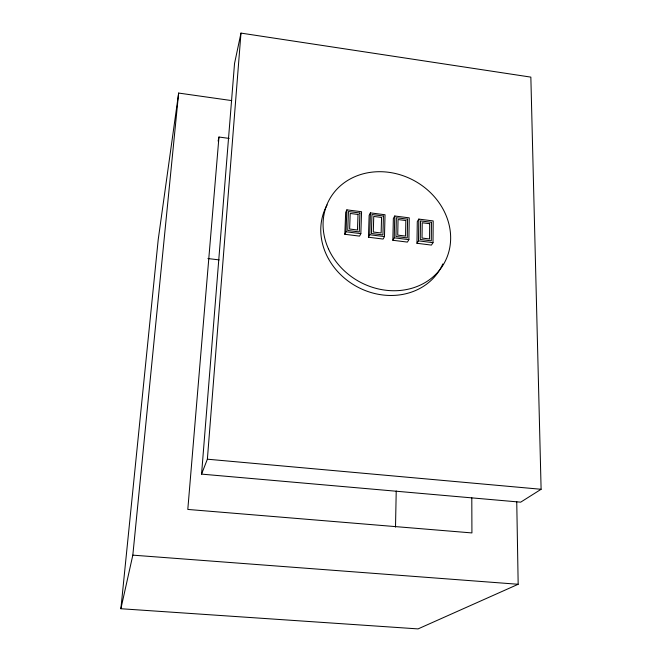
<?xml version="1.0" encoding="UTF-8"?>
<svg xmlns="http://www.w3.org/2000/svg" width="662" height="662" viewBox="0 0 662 662"><rect width="100%" height="100%" fill="white"/><g stroke="black" fill="none" stroke-linecap="round" stroke-linejoin="round"><path stroke-width="0.99" d="M432.998 242.673L433.196 220.942L418.798 219.089L417.292 221.605L416.977 243.285L431.417 245.089L432.998 242.673L418.492 240.852L416.977 243.285M418.492 240.852L418.798 219.089M408.876 239.652L409.257 217.864L394.751 216.002L393.352 218.534L392.856 240.273L407.403 242.093L408.876 239.652L394.271 237.823L392.856 240.273M395.504 527.109L396.224 490.981M394.271 237.823L394.751 216.002M384.473 236.599L385.027 214.753L370.43 212.883L369.131 215.44L368.453 237.228L383.108 239.056L384.473 236.599L369.76 234.753L368.453 237.228M369.76 234.753L370.43 212.883M360.84 233.636L361.568 211.741L346.863 209.854L345.672 212.436L344.819 234.282L359.574 236.119L360.84 233.636L346.027 231.783L344.819 234.282M346.027 231.783L346.863 209.854M201.554 474.116L207.371 459.196L240.976 33.1L530.85 77.123L541.111 489.276L520.68 502.168L201.554 474.116L234.538 63.502L240.976 33.1M229.193 138.424L218.965 137.026L187.801 509.434L471.923 532.927L471.799 497.807M516.741 501.647L518.172 584.273L418.061 628.9L120.889 608.734L132.822 555.145L178.641 93.061L231.733 100.599M120.889 608.734L158.218 239.553L178.641 93.061M218.112 141.056L218.965 137.026M132.822 555.145L518.172 584.273M207.371 459.196L541.111 489.276M207.909 258.552L219.172 259.893M442.82 263.939A65.008 57.064 29.2 0 1 358.622 287.565A65.008 57.064 29.2 0 1 327.102 204.939M429.704 223.706L429.547 238.982L422.025 238.039L422.224 222.746L429.704 223.706M431.467 222.308L431.285 240.844L420.246 239.462L420.494 220.901L431.467 222.308M407.585 219.172L407.254 237.906L395.959 236.491L396.364 217.732L407.585 219.172M405.839 220.537L405.558 236.086L397.73 235.101L398.052 219.536L405.839 220.537M383.422 216.002L382.926 234.927L371.399 233.487L371.961 214.529L383.422 216.002M381.552 217.442L381.138 232.999L373.285 232.014L373.74 216.449L381.552 217.442M358.018 214.455L357.48 230.012L349.619 229.019L350.198 213.454L358.018 214.455M359.905 213.015L359.267 231.932L347.716 230.484L348.427 211.542L359.905 213.015M328.426 248.796A65.637 57.478 29.2 0 0 438.227 271.693A65.637 57.478 29.2 0 0 393.94 173.187A65.637 57.478 29.2 0 0 328.426 248.796"/></g></svg>
